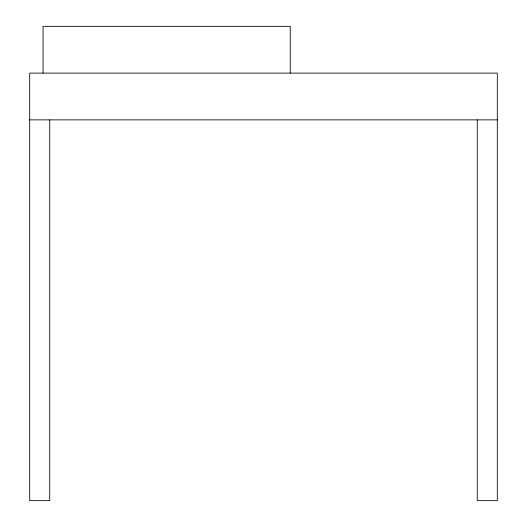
<?xml version="1.0" encoding="UTF-8"?>
<svg xmlns="http://www.w3.org/2000/svg" width="527" height="527" viewBox="0 0 527 527"><rect width="100%" height="100%" fill="white"/><g stroke="black" fill="none" stroke-linecap="round" stroke-linejoin="round"><path stroke-width="0.79" d="M29.69 119.873L497.31 119.873M477.271 119.873L477.271 500.65L497.31 500.65L497.31 73.115L29.69 73.115L29.69 500.65L49.729 500.65L49.729 119.873M290.219 73.115L290.219 26.35L43.049 26.35L43.049 73.115"/></g></svg>
